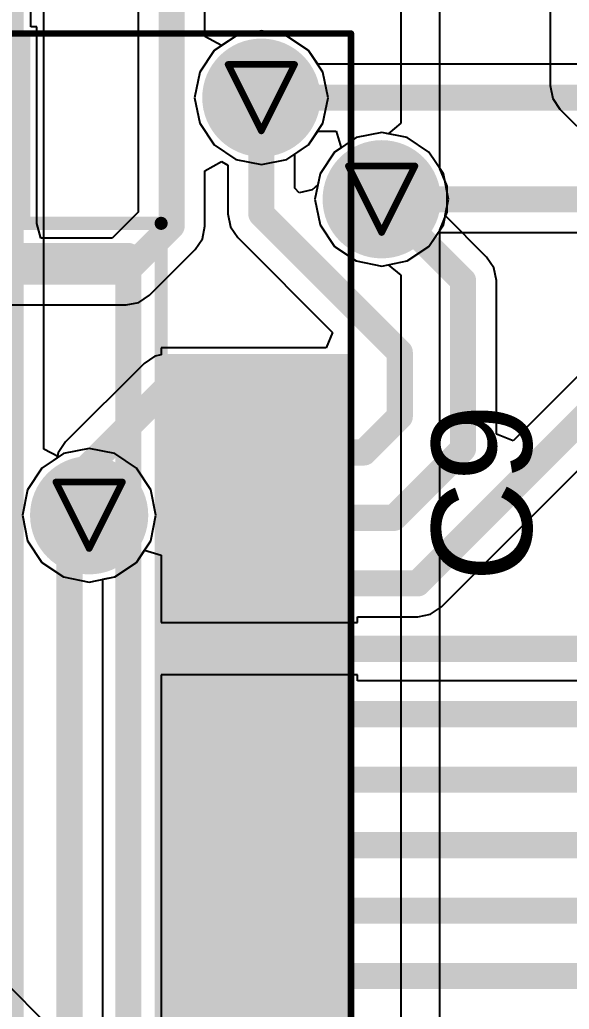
# Model space of a CAD drawing. Header units: inches. Extents: x 0 to 423, y -3 to 110.
# Drawn here: x 48.61 to 52.81, y 47.78 to 55.33 of the extents above; entities that cross this region are included whole.
import ezdxf

# ---------------------------------------------------------------- set-up
doc = ezdxf.new("R2010")
doc.units = ezdxf.units.IN
for name, color, linetype in [('Bottom Layer', 5, 'Continuous'), ('Bottom Solder', 6, 'Continuous'), ('Drill Drawing', 1, 'Continuous'), ('Mechanical 13', 56, 'Continuous'), ('Mechanical 15', 56, 'Continuous'), ('Mid Layer', 16, 'Continuous'), ('Mid Layer 2', 76, 'Continuous'), ('Top Layer', 1, 'Continuous'), ('Top Overlay', 2, 'Continuous'), ('Top Paste', 8, 'Continuous'), ('Top Solder', 216, 'Continuous'), ('Via Holes', 16, 'Continuous')]:
    doc.layers.add(name, color=color, linetype=linetype)
doc.styles.add('Arial', font='', dxfattribs={"height": 0.2})
doc.styles.get('Arial').set_extended_font_data('Arial')

# ---------------------------------------------------------------- blocks, each defined once
blk = doc.blocks.new('STM_LQFP64_V_66')
at = {"layer": 'Top Layer'}
for points in [[(-6.3499, 0.6), (-6.3499, 0.9), (-5.1499, 0.9), (-5.1499, 0.6)], [(-6.3499, 0.1), (-6.3499, 0.4), (-5.1499, 0.4), (-5.1499, 0.1)], [(-6.3499, -0.4), (-6.3499, -0.1), (-5.1499, -0.1), (-5.1499, -0.4)], [(-6.3499, -0.9), (-6.3499, -0.6), (-5.1499, -0.6), (-5.1499, -0.9)], [(-6.3499, -1.4), (-6.3499, -1.1), (-5.1499, -1.1), (-5.1499, -1.4)], [(-6.3499, -1.9), (-6.3499, -1.6), (-5.1499, -1.6), (-5.1499, -1.9)], [(-6.3499, -2.4), (-6.3499, -2.1), (-5.1499, -2.1), (-5.1499, -2.4)], [(-6.3499, -2.9), (-6.3499, -2.6), (-5.1499, -2.6), (-5.1499, -2.9)], [(-6.3499, -3.4), (-6.3499, -3.1), (-5.1499, -3.1), (-5.1499, -3.4)], [(-6.3499, -3.9), (-6.3499, -3.6), (-5.1499, -3.6), (-5.1499, -3.9)]]:
    blk.add_hatch(color=1, dxfattribs=at).paths.add_polyline_path(points)
at = {"layer": 'Top Paste'}
for points in [[(-6.3499, 0.6), (-6.3499, 0.9), (-5.1499, 0.9), (-5.1499, 0.6)], [(-6.3499, 0.1), (-6.3499, 0.4), (-5.1499, 0.4), (-5.1499, 0.1)], [(-6.3499, -0.4), (-6.3499, -0.1), (-5.1499, -0.1), (-5.1499, -0.4)], [(-6.3499, -0.9), (-6.3499, -0.6), (-5.1499, -0.6), (-5.1499, -0.9)], [(-6.3499, -1.4), (-6.3499, -1.1), (-5.1499, -1.1), (-5.1499, -1.4)], [(-6.3499, -1.9), (-6.3499, -1.6), (-5.1499, -1.6), (-5.1499, -1.9)], [(-6.3499, -2.4), (-6.3499, -2.1), (-5.1499, -2.1), (-5.1499, -2.4)], [(-6.3499, -2.9), (-6.3499, -2.6), (-5.1499, -2.6), (-5.1499, -2.9)], [(-6.3499, -3.4), (-6.3499, -3.1), (-5.1499, -3.1), (-5.1499, -3.4)], [(-6.3499, -3.9), (-6.3499, -3.6), (-5.1499, -3.6), (-5.1499, -3.9)]]:
    blk.add_hatch(color=8, dxfattribs=at).paths.add_polyline_path(points)
at = {"layer": 'Top Solder'}
for points in [[(-6.4515, 0.9984), (-6.4515, 1.5016), (-5.0483, 1.5016), (-5.0483, 0.9984)], [(-6.4515, 0.4984), (-6.4515, 1.0016), (-5.0483, 1.0016), (-5.0483, 0.4984)], [(-6.4515, -0.0016), (-6.4515, 0.5016), (-5.0483, 0.5016), (-5.0483, -0.0016)], [(-6.4515, -0.5016), (-6.4515, 0.0016), (-5.0483, 0.0016), (-5.0483, -0.5016)], [(-6.4515, -1.0016), (-6.4515, -0.4984), (-5.0483, -0.4984), (-5.0483, -1.0016)], [(-6.4515, -1.5016), (-6.4515, -0.9984), (-5.0483, -0.9984), (-5.0483, -1.5016)], [(-6.4515, -2.0016), (-6.4515, -1.4984), (-5.0483, -1.4984), (-5.0483, -2.0016)], [(-6.4515, -2.5016), (-6.4515, -1.9984), (-5.0483, -1.9984), (-5.0483, -2.5016)], [(-6.4515, -3.0016), (-6.4515, -2.4984), (-5.0483, -2.4984), (-5.0483, -3.0016)], [(-6.4515, -3.5016), (-6.4515, -2.9984), (-5.0483, -2.9984), (-5.0483, -3.5016)], [(-6.4515, -4.0016), (-6.4515, -3.4984), (-5.0483, -3.4984), (-5.0483, -4.0016)], [(-4.0015, -5.0484), (-3.4983, -5.0484), (-3.4983, -6.4516), (-4.0015, -6.4516)]]:
    blk.add_hatch(color=216, dxfattribs=at).paths.add_polyline_path(points)
at = {"layer": 'Mechanical 13'}
for points in [[(-4.9999, 5, 0.1, 0.1, 0), (-4.9999, -5, 0.1, 0.1, 0)], [(5.0001, -5, 0.1, 0.1, 0), (-4.9999, -5, 0.1, 0.1, 0)]]:
    blk.add_lwpolyline(points, format="xyseb", dxfattribs=at)
blk.add_lwpolyline([(-5.0249, -5, 0.05, 0.05, 1), (-4.9749, -5, 0.05, 0.05, 1)], format="xyseb", close=True, dxfattribs=at)
blk.add_lwpolyline([(-5.0249, -5, 0.05, 0.05, 1), (-4.9749, -5, 0.05, 0.05, 1)], format="xyseb", close=True, dxfattribs=at)
at = {"layer": 'Mechanical 15'}
for points in [[(-6.4499, 6.45, 0.05, 0.05, 0), (-6.4499, -6.45, 0.05, 0.05, 0)], [(6.4501, -6.45, 0.05, 0.05, 0), (-6.4499, -6.45, 0.05, 0.05, 0)]]:
    blk.add_lwpolyline(points, format="xyseb", dxfattribs=at)
blk.add_lwpolyline([(-6.4624, -6.45, 0.025, 0.025, 1), (-6.4374, -6.45, 0.025, 0.025, 1)], format="xyseb", close=True, dxfattribs=at)
blk.add_lwpolyline([(-6.4624, -6.45, 0.025, 0.025, 1), (-6.4374, -6.45, 0.025, 0.025, 1)], format="xyseb", close=True, dxfattribs=at)
at = {"layer": 'Top Overlay'}
for points in [[(-4.7499, 4.75, 0.2, 0.2, 0), (-4.7499, -4.75, 0.2, 0.2, 0)], [(4.7501, -4.75, 0.2, 0.2, 0), (-4.7499, -4.75, 0.2, 0.2, 0)]]:
    blk.add_lwpolyline(points, format="xyseb", dxfattribs=at)
blk.add_lwpolyline([(-4.7999, -4.75, 0.1, 0.1, 1), (-4.6999, -4.75, 0.1, 0.1, 1)], format="xyseb", close=True, dxfattribs=at)
blk.add_lwpolyline([(-4.7999, -4.75, 0.1, 0.1, 1), (-4.6999, -4.75, 0.1, 0.1, 1)], format="xyseb", close=True, dxfattribs=at)

msp = doc.modelspace()

# ---------------------------------------------------------------- hatches: boundary and pattern name
at = {"layer": 'Bottom Layer'}
h = msp.add_hatch(color=5, dxfattribs=at)
edge = h.paths.add_edge_path()
edge.add_arc((50.4555, 54.7399), 0.35, 0, 360)
h = msp.add_hatch(color=5, dxfattribs=at)
edge = h.paths.add_edge_path()
edge.add_arc((51.3749, 53.9639), 0.35, 0, 360)
h = msp.add_hatch(color=5, dxfattribs=at)
edge = h.paths.add_edge_path()
edge.add_arc((49.14, 51.55), 0.35, 0, 360)
at = {"layer": 'Bottom Solder'}
h = msp.add_hatch(color=6, dxfattribs=at)
edge = h.paths.add_edge_path()
edge.add_arc((50.4555, 54.7399), 0.4516, 0, 360)
h = msp.add_hatch(color=6, dxfattribs=at)
edge = h.paths.add_edge_path()
edge.add_arc((51.3749, 53.9639), 0.4516, 0, 360)
h = msp.add_hatch(color=6, dxfattribs=at)
edge = h.paths.add_edge_path()
edge.add_arc((49.14, 51.55), 0.4516, 0, 360)
at = {"layer": 'Mid Layer'}
h = msp.add_hatch(color=16, dxfattribs=at)
edge = h.paths.add_edge_path()
edge.add_arc((50.4555, 54.7399), 0.35, 0, 360)
h = msp.add_hatch(color=16, dxfattribs=at)
edge = h.paths.add_edge_path()
edge.add_arc((51.3749, 53.9639), 0.35, 0, 360)
h = msp.add_hatch(color=16, dxfattribs=at)
edge = h.paths.add_edge_path()
edge.add_arc((49.14, 51.55), 0.35, 0, 360)
at = {"layer": 'Mid Layer 2'}
h = msp.add_hatch(color=76, dxfattribs=at)
edge = h.paths.add_edge_path()
edge.add_arc((50.4555, 54.7399), 0.35, 0, 360)
h = msp.add_hatch(color=76, dxfattribs=at)
edge = h.paths.add_edge_path()
edge.add_arc((51.3749, 53.9639), 0.35, 0, 360)
h = msp.add_hatch(color=76, dxfattribs=at)
edge = h.paths.add_edge_path()
edge.add_arc((49.14, 51.55), 0.35, 0, 360)
at = {"layer": 'Top Layer'}
h = msp.add_hatch(color=1, dxfattribs=at)
edge = h.paths.add_edge_path()
edge.add_arc((50.4555, 54.7399), 0.35, 0, 360)
h = msp.add_hatch(color=1, dxfattribs=at)
edge = h.paths.add_edge_path()
edge.add_arc((51.3749, 53.9639), 0.35, 0, 360)
h = msp.add_hatch(color=1, dxfattribs=at)
edge = h.paths.add_edge_path()
edge.add_arc((49.14, 51.55), 0.35, 0, 360)
at = {"layer": 'Top Solder'}
h = msp.add_hatch(color=216, dxfattribs=at)
edge = h.paths.add_edge_path()
edge.add_arc((50.4555, 54.7399), 0.4516, 0, 360)
h = msp.add_hatch(color=216, dxfattribs=at)
edge = h.paths.add_edge_path()
edge.add_arc((51.3749, 53.9639), 0.4516, 0, 360)
h = msp.add_hatch(color=216, dxfattribs=at)
edge = h.paths.add_edge_path()
edge.add_arc((49.14, 51.55), 0.4516, 0, 360)
at = {"layer": 'Via Holes'}
h = msp.add_hatch(color=7, dxfattribs=at)
edge = h.paths.add_edge_path()
edge.add_arc((50.4555, 54.7399), 0.25, 0, 360)
h = msp.add_hatch(color=7, dxfattribs=at)
edge = h.paths.add_edge_path()
edge.add_arc((51.3749, 53.9639), 0.25, 0, 360)
h = msp.add_hatch(color=7, dxfattribs=at)
edge = h.paths.add_edge_path()
edge.add_arc((49.14, 51.55), 0.25, 0, 360)

# ---------------------------------------------------------------- linework, layer by layer
at = {"layer": 'Bottom Layer'}
for p, q in [((48.7949, 52.0555), (48.7949, 55.579)), ((50.2604, 55.2109), (50.095, 55.1004)), ((50.4555, 55.2497), (50.2604, 55.2109)), ((50.6506, 55.2109), (50.4555, 55.2497)), ((50.816, 55.1004), (50.6506, 55.2109)), ((50.095, 55.1004), (49.9845, 54.935)), ((50.8865, 54.9948), (50.816, 55.1004)), ((57.6251, 54.9948), (50.8865, 54.9948)), ((49.9845, 54.935), (49.9457, 54.7399)), ((49.9457, 54.7399), (49.9845, 54.5448)), ((49.9845, 54.5448), (50.095, 54.3794)), ((50.816, 54.3794), (50.8865, 54.485)), ((50.8865, 54.485), (51.0262, 54.485)), ((51.0262, 54.485), (51.0648, 54.358)), ((50.095, 54.3794), (50.2604, 54.2689)), ((50.6506, 54.2689), (50.816, 54.3794)), ((51.0648, 54.358), (51.0144, 54.3244)), ((50.2604, 54.2689), (50.4555, 54.2301)), ((50.4555, 54.2301), (50.6506, 54.2689)), ((51.0144, 54.3244), (50.9039, 54.159)), ((50.9039, 54.159), (50.8651, 53.9639)), ((50.8651, 53.9639), (50.9039, 53.7688)), ((50.9039, 53.7688), (51.0144, 53.6034)), ((51.7354, 53.6034), (51.8059, 53.709)), ((51.8059, 53.709), (57.5005, 53.709)), ((51.0144, 53.6034), (51.1798, 53.4929)), ((51.57, 53.4929), (51.7354, 53.6034)), ((51.1798, 53.4929), (51.3749, 53.4541)), ((51.3749, 53.4541), (51.57, 53.4929)), ((48.9069, 51.9956), (48.7949, 52.0555)), ((48.9449, 52.021), (48.9069, 51.9956)), ((49.14, 52.0598), (48.9449, 52.021)), ((49.3351, 52.021), (49.14, 52.0598)), ((49.5005, 51.9105), (49.3351, 52.021)), ((49.611, 51.7451), (49.5005, 51.9105)), ((49.6498, 51.55), (49.611, 51.7451)), ((49.611, 51.3549), (49.6498, 51.55)), ((49.5005, 51.1895), (49.611, 51.3549)), ((49.3351, 51.079), (49.5005, 51.1895)), ((49.2449, 51.0611), (49.3351, 51.079)), ((49.2449, 44.8647), (49.2449, 51.0611))]:
    msp.add_line(p, q, dxfattribs=at)
for points in [[(48.54, 32.2571, 0.2, 0.2, 0), (48.54, 56.01, 0.2, 0.2, 0)], [(50.4555, 54.7399, 0.2, 0.2, 0), (57.6251, 54.7399, 0.2, 0.2, 0)], [(51.3749, 53.9639, 0.2, 0.2, 0), (57.6061, 53.9639, 0.2, 0.2, 0)], [(48.99, 51.4, 0.2, 0.2, 0), (49.14, 51.55, 0.2, 0.2, 0)], [(48.99, 30.0015, 0.2, 0.2, 0), (48.99, 51.4, 0.2, 0.2, 0)]]:
    msp.add_lwpolyline(points, format="xyseb", dxfattribs=at)
for points in [[(50.4055, 54.7399, 0.1, 0.1, 1), (50.5055, 54.7399, 0.1, 0.1, 1)], [(51.3249, 53.9639, 0.1, 0.1, 1), (51.4249, 53.9639, 0.1, 0.1, 1)], [(49.09, 51.55, 0.1, 0.1, 1), (49.19, 51.55, 0.1, 0.1, 1)], [(48.94, 51.4, 0.1, 0.1, 1), (49.04, 51.4, 0.1, 0.1, 1)], [(48.94, 51.4, 0.1, 0.1, 1), (49.04, 51.4, 0.1, 0.1, 1)]]:
    msp.add_lwpolyline(points, format="xyseb", close=True, dxfattribs=at)
at = {"layer": 'Drill Drawing'}
for points in [[(50.2015, 54.9939, 0.0508, 0.0508, 0), (50.7095, 54.9939, 0.0508, 0.0508, 0)], [(50.2015, 54.9939, 0.0508, 0.0508, 0), (50.4555, 54.4859, 0.0508, 0.0508, 0)], [(50.4555, 54.4859, 0.0508, 0.0508, 0), (50.7095, 54.9939, 0.0508, 0.0508, 0)], [(51.1209, 54.2179, 0.0508, 0.0508, 0), (51.6289, 54.2179, 0.0508, 0.0508, 0)], [(51.1209, 54.2179, 0.0508, 0.0508, 0), (51.3749, 53.7099, 0.0508, 0.0508, 0)], [(51.3749, 53.7099, 0.0508, 0.0508, 0), (51.6289, 54.2179, 0.0508, 0.0508, 0)], [(48.886, 51.804, 0.0508, 0.0508, 0), (49.394, 51.804, 0.0508, 0.0508, 0)], [(48.886, 51.804, 0.0508, 0.0508, 0), (49.14, 51.296, 0.0508, 0.0508, 0)], [(49.14, 51.296, 0.0508, 0.0508, 0), (49.394, 51.804, 0.0508, 0.0508, 0)]]:
    msp.add_lwpolyline(points, format="xyseb", dxfattribs=at)
for points in [[(50.1888, 54.9939, 0.0254, 0.0254, 1), (50.2142, 54.9939, 0.0254, 0.0254, 1)], [(50.1888, 54.9939, 0.0254, 0.0254, 1), (50.2142, 54.9939, 0.0254, 0.0254, 1)], [(50.6968, 54.9939, 0.0254, 0.0254, 1), (50.7222, 54.9939, 0.0254, 0.0254, 1)], [(50.6968, 54.9939, 0.0254, 0.0254, 1), (50.7222, 54.9939, 0.0254, 0.0254, 1)], [(50.4428, 54.4859, 0.0254, 0.0254, 1), (50.4682, 54.4859, 0.0254, 0.0254, 1)], [(50.4428, 54.4859, 0.0254, 0.0254, 1), (50.4682, 54.4859, 0.0254, 0.0254, 1)], [(51.1082, 54.2179, 0.0254, 0.0254, 1), (51.1336, 54.2179, 0.0254, 0.0254, 1)], [(51.1082, 54.2179, 0.0254, 0.0254, 1), (51.1336, 54.2179, 0.0254, 0.0254, 1)], [(51.6162, 54.2179, 0.0254, 0.0254, 1), (51.6416, 54.2179, 0.0254, 0.0254, 1)], [(51.6162, 54.2179, 0.0254, 0.0254, 1), (51.6416, 54.2179, 0.0254, 0.0254, 1)], [(51.3622, 53.7099, 0.0254, 0.0254, 1), (51.3876, 53.7099, 0.0254, 0.0254, 1)], [(51.3622, 53.7099, 0.0254, 0.0254, 1), (51.3876, 53.7099, 0.0254, 0.0254, 1)], [(48.8733, 51.804, 0.0254, 0.0254, 1), (48.8987, 51.804, 0.0254, 0.0254, 1)], [(48.8733, 51.804, 0.0254, 0.0254, 1), (48.8987, 51.804, 0.0254, 0.0254, 1)], [(49.3813, 51.804, 0.0254, 0.0254, 1), (49.4067, 51.804, 0.0254, 0.0254, 1)], [(49.3813, 51.804, 0.0254, 0.0254, 1), (49.4067, 51.804, 0.0254, 0.0254, 1)], [(49.1273, 51.296, 0.0254, 0.0254, 1), (49.1527, 51.296, 0.0254, 0.0254, 1)], [(49.1273, 51.296, 0.0254, 0.0254, 1), (49.1527, 51.296, 0.0254, 0.0254, 1)]]:
    msp.add_lwpolyline(points, format="xyseb", close=True, dxfattribs=at)
at = {"layer": 'Mid Layer'}
for p, q in [((50.2604, 55.2109), (50.095, 55.1004)), ((50.4555, 55.2497), (50.2604, 55.2109)), ((50.6506, 55.2109), (50.4555, 55.2497)), ((50.816, 55.1004), (50.6506, 55.2109)), ((50.095, 55.1004), (49.9845, 54.935)), ((50.9265, 54.935), (50.816, 55.1004)), ((49.9845, 54.935), (49.9457, 54.7399)), ((50.9653, 54.7399), (50.9265, 54.935)), ((49.9457, 54.7399), (49.9845, 54.5448)), ((50.9265, 54.5448), (50.9653, 54.7399)), ((49.9845, 54.5448), (50.095, 54.3794)), ((50.816, 54.3794), (50.9265, 54.5448)), ((51.1798, 54.4349), (51.0144, 54.3244)), ((51.3749, 54.4737), (51.1798, 54.4349)), ((51.57, 54.4349), (51.3749, 54.4737)), ((51.7354, 54.3244), (51.57, 54.4349)), ((50.095, 54.3794), (50.2604, 54.2689)), ((50.6506, 54.2689), (50.816, 54.3794)), ((50.2604, 54.2689), (50.4555, 54.2301)), ((50.4555, 54.2301), (50.6506, 54.2689)), ((51.0144, 54.3244), (50.9039, 54.159)), ((51.8459, 54.159), (51.7354, 54.3244)), ((50.9039, 54.159), (50.8651, 53.9639)), ((51.8847, 53.9639), (51.8459, 54.159)), ((50.8651, 53.9639), (50.9039, 53.7688)), ((51.8459, 53.7688), (51.8847, 53.9639)), ((50.9039, 53.7688), (51.0144, 53.6034)), ((51.7354, 53.6034), (51.8459, 53.7688)), ((51.0144, 53.6034), (51.1798, 53.4929)), ((51.57, 53.4929), (51.7354, 53.6034)), ((51.1798, 53.4929), (51.3749, 53.4541)), ((51.3749, 53.4541), (51.57, 53.4929)), ((48.9449, 52.021), (48.7795, 51.9105)), ((49.14, 52.0598), (48.9449, 52.021)), ((49.3351, 52.021), (49.14, 52.0598)), ((49.5005, 51.9105), (49.3351, 52.021)), ((48.7795, 51.9105), (48.669, 51.7451)), ((49.611, 51.7451), (49.5005, 51.9105)), ((48.669, 51.7451), (48.6302, 51.55)), ((49.6498, 51.55), (49.611, 51.7451)), ((48.6302, 51.55), (48.669, 51.3549)), ((49.611, 51.3549), (49.6498, 51.55)), ((48.669, 51.3549), (48.7795, 51.1895)), ((49.5005, 51.1895), (49.611, 51.3549)), ((48.7795, 51.1895), (48.9449, 51.079)), ((49.3351, 51.079), (49.5005, 51.1895)), ((48.9449, 51.079), (49.14, 51.0402)), ((49.14, 51.0402), (49.3351, 51.079))]:
    msp.add_line(p, q, dxfattribs=at)
at = {"layer": 'Mid Layer 2'}
for p, q in [((51.8188, 54.1989), (51.8188, 61.341)), ((51.5215, 60.5398), (51.5215, 54.5446)), ((50.2604, 55.2109), (50.095, 55.1004)), ((50.4555, 55.2497), (50.2604, 55.2109)), ((50.6506, 55.2109), (50.4555, 55.2497)), ((50.816, 55.1004), (50.6506, 55.2109)), ((50.095, 55.1004), (49.9845, 54.935)), ((50.9265, 54.935), (50.816, 55.1004)), ((49.9845, 54.935), (49.9457, 54.7399)), ((50.9653, 54.7399), (50.9265, 54.935)), ((49.9457, 54.7399), (49.9845, 54.5448)), ((50.9265, 54.5448), (50.9653, 54.7399)), ((49.9845, 54.5448), (50.095, 54.3794)), ((50.816, 54.3794), (50.9265, 54.5448)), ((51.5215, 54.5446), (51.4233, 54.4641)), ((51.1798, 54.4349), (51.0144, 54.3244)), ((51.3749, 54.4737), (51.1798, 54.4349)), ((51.4233, 54.4641), (51.3749, 54.4737)), ((50.095, 54.3794), (50.2604, 54.2689)), ((50.6506, 54.2689), (50.816, 54.3794)), ((50.2604, 54.2689), (50.4555, 54.2301)), ((50.4555, 54.2301), (50.6506, 54.2689)), ((51.0144, 54.3244), (50.9039, 54.159)), ((51.8749, 54.0633), (51.8188, 54.1989)), ((50.9039, 54.159), (50.8651, 53.9639)), ((51.8749, 53.8644), (51.8749, 54.0633)), ((50.8651, 53.9639), (50.9039, 53.7688)), ((51.8188, 53.7288), (51.8749, 53.8644)), ((50.9039, 53.7688), (51.0144, 53.6034)), ((51.8188, 46.0999), (51.8188, 53.7288)), ((51.0144, 53.6034), (51.1798, 53.4929)), ((51.1798, 53.4929), (51.3749, 53.4541)), ((51.3749, 53.4541), (51.4233, 53.4637)), ((51.4233, 53.4637), (51.5215, 53.3832)), ((51.5215, 53.3832), (51.5215, 45.9952)), ((48.9449, 52.021), (48.7795, 51.9105)), ((49.14, 52.0598), (48.9449, 52.021)), ((49.3351, 52.021), (49.14, 52.0598)), ((49.5005, 51.9105), (49.3351, 52.021)), ((48.7795, 51.9105), (48.669, 51.7451)), ((49.611, 51.7451), (49.5005, 51.9105)), ((48.669, 51.7451), (48.6302, 51.55)), ((49.6498, 51.55), (49.611, 51.7451)), ((48.6302, 51.55), (48.669, 51.3549)), ((49.611, 51.3549), (49.6498, 51.55)), ((48.669, 51.3549), (48.7795, 51.1895)), ((49.5005, 51.1895), (49.611, 51.3549)), ((48.7795, 51.1895), (48.9449, 51.079)), ((49.3351, 51.079), (49.5005, 51.1895)), ((48.9449, 51.079), (49.14, 51.0402)), ((49.14, 51.0402), (49.3351, 51.079))]:
    msp.add_line(p, q, dxfattribs=at)
at = {"layer": 'Top Layer'}
for p, q in [((52.6621, 57.302), (52.6621, 54.832)), ((49.5151, 55.579), (49.5151, 53.865)), ((50.0249, 55.2063), (50.0249, 55.579)), ((48.6948, 55.28), (48.6948, 55.531)), ((48.7399, 55.28), (48.6948, 55.28)), ((48.7399, 53.7934), (48.7399, 55.28)), ((50.1519, 55.1384), (50.0249, 55.2063)), ((50.2604, 55.2109), (50.1519, 55.1384)), ((50.4555, 55.2497), (50.2604, 55.2109)), ((50.6506, 55.2109), (50.4555, 55.2497)), ((50.816, 55.1004), (50.6506, 55.2109)), ((50.9265, 54.935), (50.816, 55.1004)), ((50.9653, 54.7399), (50.9265, 54.935)), ((52.6621, 54.832), (52.6815, 54.7344)), ((50.9265, 54.5448), (50.9653, 54.7399)), ((52.6815, 54.7344), (52.7368, 54.6517)), ((52.7368, 54.6517), (53.2651, 54.1234)), ((50.816, 54.3794), (50.9265, 54.5448)), ((51.1798, 54.4349), (51.0144, 54.3244)), ((51.3749, 54.4737), (51.1798, 54.4349)), ((51.57, 54.4349), (51.3749, 54.4737)), ((51.7354, 54.3244), (51.57, 54.4349)), ((50.7104, 54.3089), (50.816, 54.3794)), ((50.7104, 54.0475), (50.7104, 54.3089)), ((51.0144, 54.3244), (50.9039, 54.159)), ((51.8459, 54.159), (51.7354, 54.3244)), ((50.0249, 54.1807), (50.1519, 54.2526)), ((50.1519, 54.2526), (50.2006, 54.2234)), ((50.2006, 54.2234), (50.2006, 53.8522)), ((50.0249, 53.7594), (50.0249, 54.1807)), ((50.9039, 54.159), (50.8869, 54.0736)), ((51.8847, 53.9639), (51.8459, 54.159)), ((50.7456, 54.0139), (50.7104, 54.0475)), ((50.8869, 54.0736), (50.8441, 54.0358)), ((50.8441, 54.0358), (50.7456, 54.0139)), ((51.8599, 53.8393), (51.8847, 53.9639)), ((49.5151, 53.865), (49.3165, 53.6664)), ((50.2006, 53.8522), (50.22, 53.7546)), ((52.1764, 53.5229), (51.8599, 53.8393)), ((48.7399, 53.78), (48.7399, 53.7934)), ((48.7721, 53.6664), (48.7399, 53.78)), ((50.0055, 53.6619), (50.0249, 53.7594)), ((50.22, 53.7546), (50.2753, 53.6719)), ((49.3165, 53.6664), (48.7721, 53.6664)), ((50.2753, 53.6719), (50.9999, 52.9473)), ((49.9502, 53.5792), (50.0055, 53.6619)), ((49.6023, 53.2312), (49.9502, 53.5792)), ((52.2317, 53.4402), (52.1764, 53.5229)), ((52.2511, 53.3426), (52.2317, 53.4402)), ((52.2511, 52.1704), (52.2511, 53.3426)), ((49.5196, 53.176), (49.6023, 53.2312)), ((47.6863, 53.1566), (49.422, 53.1566)), ((49.422, 53.1566), (49.5196, 53.176)), ((50.9999, 52.9473), (50.9513, 52.83)), ((49.6425, 52.7655), (49.5598, 52.7102)), ((49.6899, 52.7749), (49.6425, 52.7655)), ((50.9513, 52.83), (49.6899, 52.83)), ((49.6899, 52.83), (49.6899, 52.7749)), ((49.5598, 52.7102), (48.9598, 52.1102)), ((52.9775, 52.7172), (52.3781, 52.1178)), ((52.3781, 52.1178), (52.2511, 52.1704)), ((48.9598, 52.1102), (48.9045, 52.0275)), ((48.9045, 52.0275), (48.8968, 51.9888)), ((48.8968, 51.9888), (48.7795, 51.9105)), ((48.7795, 51.9105), (48.669, 51.7451)), ((51.831, 50.8497), (52.9039, 51.9227)), ((48.669, 51.7451), (48.6302, 51.55)), ((48.6302, 51.55), (48.669, 51.3549)), ((48.669, 51.3549), (48.7795, 51.1895)), ((49.5005, 51.1895), (49.5629, 51.2829)), ((49.5629, 51.2829), (49.6899, 51.2444)), ((48.7795, 51.1895), (48.9449, 51.079)), ((49.3351, 51.079), (49.5005, 51.1895)), ((49.6899, 51.2444), (49.6899, 50.73)), ((48.9449, 51.079), (49.14, 51.0402)), ((49.14, 51.0402), (49.3351, 51.079)), ((51.6507, 50.7751), (51.7483, 50.7945)), ((51.7483, 50.7945), (51.831, 50.8497)), ((49.6899, 50.73), (51.1899, 50.73)), ((51.1899, 50.73), (51.1899, 50.7751)), ((51.1899, 50.7751), (51.6507, 50.7751)), ((51.1899, 50.33), (49.6899, 50.33)), ((49.6899, 50.33), (49.6899, 49.23)), ((51.1899, 50.2849), (51.1899, 50.33)), ((53.42, 50.2849), (51.1899, 50.2849)), ((49.6899, 49.23), (49.6899, 48.23)), ((49.5726, 46.9079), (48.1949, 48.2856)), ((49.6899, 48.23), (49.6899, 46.9565))]:
    msp.add_line(p, q, dxfattribs=at)
for points in [[(49.77, 53.7594, 0.2, 0.2, 0), (49.77, 56.01, 0.2, 0.2, 0)], [(50.4555, 53.8522, 0.2, 0.2, 0), (50.4555, 54.7399, 0.2, 0.2, 0)], [(51.3749, 53.9639, 0.2, 0.2, 0), (51.9962, 53.3426, 0.2, 0.2, 0)], [(51.3749, 53.9639, 0.2, 0.2, 0), (51.3749, 53.9639, 0.2, 0.2, 0)], [(50.4555, 53.8522, 0.2, 0.2, 0), (51.5129, 52.7948, 0.2, 0.2, 0)], [(49.422, 53.4115, 0.2, 0.2, 0), (49.77, 53.7594, 0.2, 0.2, 0)], [(47.6863, 53.4115, 0.2, 0.2, 0), (49.422, 53.4115, 0.2, 0.2, 0)], [(51.9962, 52.0575, 0.2, 0.2, 0), (51.9962, 53.3426, 0.2, 0.2, 0)], [(51.5129, 52.3029, 0.2, 0.2, 0), (51.5129, 52.7948, 0.2, 0.2, 0)], [(49.14, 51.93, 0.2, 0.2, 0), (49.74, 52.53, 0.2, 0.2, 0)], [(49.74, 52.53, 0.2, 0.2, 0), (50.4399, 52.53, 0.2, 0.2, 0)], [(51.6507, 51.03, 0.2, 0.2, 0), (53.1577, 52.537, 0.2, 0.2, 0)], [(51.24, 52.03, 0.2, 0.2, 0), (51.5129, 52.3029, 0.2, 0.2, 0)], [(51.4687, 51.53, 0.2, 0.2, 0), (51.9962, 52.0575, 0.2, 0.2, 0)], [(50.4399, 52.03, 0.2, 0.2, 0), (51.24, 52.03, 0.2, 0.2, 0)], [(49.14, 51.55, 0.2, 0.2, 0), (49.14, 51.93, 0.2, 0.2, 0)], [(50.4399, 51.53, 0.2, 0.2, 0), (51.4687, 51.53, 0.2, 0.2, 0)], [(50.4399, 51.03, 0.2, 0.2, 0), (51.6507, 51.03, 0.2, 0.2, 0)], [(50.4399, 50.53, 0.2, 0.2, 0), (52.91, 50.53, 0.2, 0.2, 0)], [(50.4399, 50.03, 0.2, 0.2, 0), (53.5255, 50.03, 0.2, 0.2, 0)], [(50.4399, 49.53, 0.2, 0.2, 0), (54.3799, 49.53, 0.2, 0.2, 0)], [(50.4399, 49.03, 0.2, 0.2, 0), (55, 49.03, 0.2, 0.2, 0)], [(50.4399, 48.53, 0.2, 0.2, 0), (55.43, 48.53, 0.2, 0.2, 0)], [(50.4399, 48.03, 0.2, 0.2, 0), (53.88, 48.03, 0.2, 0.2, 0)]]:
    msp.add_lwpolyline(points, format="xyseb", dxfattribs=at)
for points in [[(50.4055, 54.7399, 0.1, 0.1, 1), (50.5055, 54.7399, 0.1, 0.1, 1)], [(51.3249, 53.9639, 0.1, 0.1, 1), (51.4249, 53.9639, 0.1, 0.1, 1)], [(51.3249, 53.9639, 0.1, 0.1, 1), (51.4249, 53.9639, 0.1, 0.1, 1)], [(51.3249, 53.9639, 0.1, 0.1, 1), (51.4249, 53.9639, 0.1, 0.1, 1)], [(50.4055, 53.8522, 0.1, 0.1, 1), (50.5055, 53.8522, 0.1, 0.1, 1)], [(50.4055, 53.8522, 0.1, 0.1, 1), (50.5055, 53.8522, 0.1, 0.1, 1)], [(49.72, 53.7594, 0.1, 0.1, 1), (49.82, 53.7594, 0.1, 0.1, 1)], [(49.72, 53.7594, 0.1, 0.1, 1), (49.82, 53.7594, 0.1, 0.1, 1)], [(49.372, 53.4115, 0.1, 0.1, 1), (49.472, 53.4115, 0.1, 0.1, 1)], [(49.372, 53.4115, 0.1, 0.1, 1), (49.472, 53.4115, 0.1, 0.1, 1)], [(51.9462, 53.3426, 0.1, 0.1, 1), (52.0462, 53.3426, 0.1, 0.1, 1)], [(51.9462, 53.3426, 0.1, 0.1, 1), (52.0462, 53.3426, 0.1, 0.1, 1)], [(51.4629, 52.7948, 0.1, 0.1, 1), (51.5629, 52.7948, 0.1, 0.1, 1)], [(51.4629, 52.7948, 0.1, 0.1, 1), (51.5629, 52.7948, 0.1, 0.1, 1)], [(49.69, 52.53, 0.1, 0.1, 1), (49.79, 52.53, 0.1, 0.1, 1)], [(49.69, 52.53, 0.1, 0.1, 1), (49.79, 52.53, 0.1, 0.1, 1)], [(50.3899, 52.53, 0.1, 0.1, 1), (50.4899, 52.53, 0.1, 0.1, 1)], [(51.4629, 52.3029, 0.1, 0.1, 1), (51.5629, 52.3029, 0.1, 0.1, 1)], [(51.4629, 52.3029, 0.1, 0.1, 1), (51.5629, 52.3029, 0.1, 0.1, 1)], [(51.9462, 52.0575, 0.1, 0.1, 1), (52.0462, 52.0575, 0.1, 0.1, 1)], [(51.9462, 52.0575, 0.1, 0.1, 1), (52.0462, 52.0575, 0.1, 0.1, 1)], [(50.3899, 52.03, 0.1, 0.1, 1), (50.4899, 52.03, 0.1, 0.1, 1)], [(51.19, 52.03, 0.1, 0.1, 1), (51.29, 52.03, 0.1, 0.1, 1)], [(51.19, 52.03, 0.1, 0.1, 1), (51.29, 52.03, 0.1, 0.1, 1)], [(49.09, 51.93, 0.1, 0.1, 1), (49.19, 51.93, 0.1, 0.1, 1)], [(49.09, 51.93, 0.1, 0.1, 1), (49.19, 51.93, 0.1, 0.1, 1)], [(49.09, 51.55, 0.1, 0.1, 1), (49.19, 51.55, 0.1, 0.1, 1)], [(50.3899, 51.53, 0.1, 0.1, 1), (50.4899, 51.53, 0.1, 0.1, 1)], [(51.4187, 51.53, 0.1, 0.1, 1), (51.5187, 51.53, 0.1, 0.1, 1)], [(51.4187, 51.53, 0.1, 0.1, 1), (51.5187, 51.53, 0.1, 0.1, 1)], [(50.3899, 51.03, 0.1, 0.1, 1), (50.4899, 51.03, 0.1, 0.1, 1)], [(51.6007, 51.03, 0.1, 0.1, 1), (51.7007, 51.03, 0.1, 0.1, 1)], [(51.6007, 51.03, 0.1, 0.1, 1), (51.7007, 51.03, 0.1, 0.1, 1)], [(50.3899, 50.53, 0.1, 0.1, 1), (50.4899, 50.53, 0.1, 0.1, 1)], [(50.3899, 50.03, 0.1, 0.1, 1), (50.4899, 50.03, 0.1, 0.1, 1)], [(50.3899, 49.53, 0.1, 0.1, 1), (50.4899, 49.53, 0.1, 0.1, 1)], [(50.3899, 49.03, 0.1, 0.1, 1), (50.4899, 49.03, 0.1, 0.1, 1)], [(50.3899, 48.53, 0.1, 0.1, 1), (50.4899, 48.53, 0.1, 0.1, 1)], [(50.3899, 48.03, 0.1, 0.1, 1), (50.4899, 48.03, 0.1, 0.1, 1)]]:
    msp.add_lwpolyline(points, format="xyseb", close=True, dxfattribs=at)

# ---------------------------------------------------------------- block references
at = {"rotation": 180}
msp.add_blockref('STM_LQFP64_V_66', (44.69, 48.78), dxfattribs=at)

# ---------------------------------------------------------------- texts
at = {"layer": 'Top Overlay', "style": 'Arial'}
msp.add_text('C9', height=0.762, rotation=90, dxfattribs=at).set_placement((52.52, 51.04))

doc.saveas('drawing.dxf')
